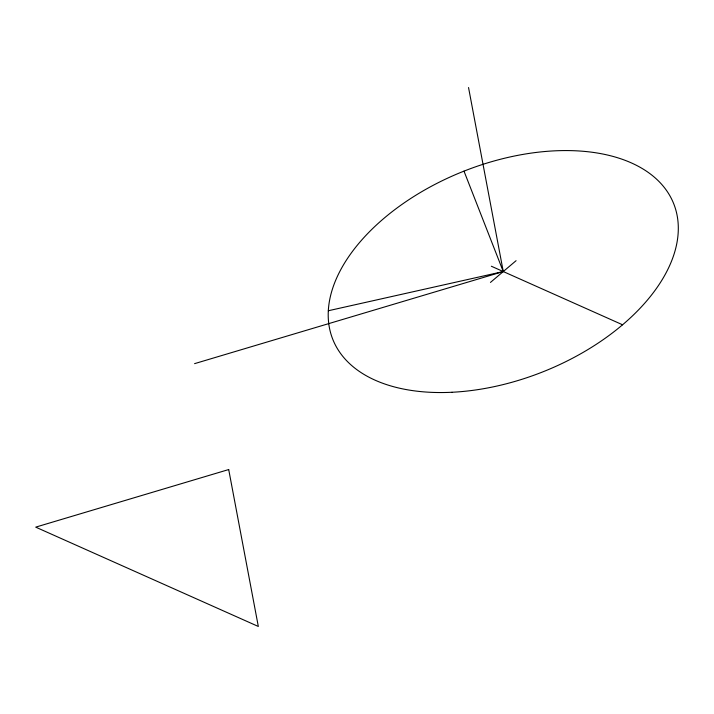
<?xml version="1.0" encoding="UTF-8"?>
<svg xmlns="http://www.w3.org/2000/svg" width="714" height="714" viewBox="0 0 714 714"><rect width="100%" height="100%" fill="white"/><g stroke="black" fill="none" stroke-linecap="round" stroke-linejoin="round"><path stroke-width="1.07" d="M490.456 282.423L516.079 260.69M194.574 363.649L503.263 271.552L468.536 87.536M328.333 310.742L503.263 271.552L463.993 171.137M491.339 266.233L622.572 324.781M228.703 469.553L35.7 527.137L258.325 626.464L228.703 469.553M451.989 392.263A183.444 107.823 -21.7 0 0 673.846 204.079A183.444 107.823 -21.7 0 0 383.962 218.323A183.444 107.823 -21.7 0 0 451.989 392.263"/></g></svg>
